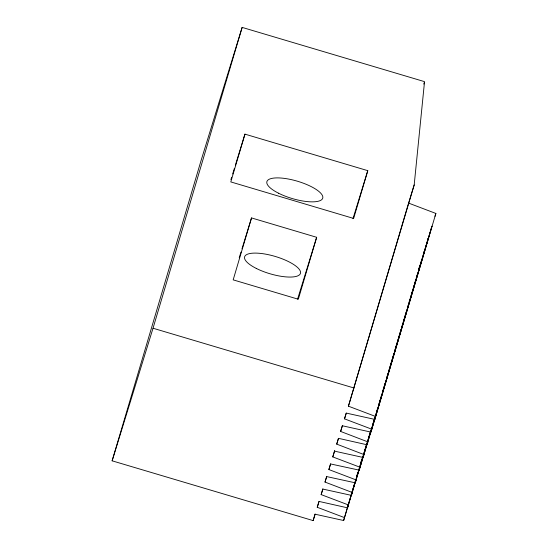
<?xml version="1.0" encoding="UTF-8"?>
<svg xmlns="http://www.w3.org/2000/svg" width="548" height="548" viewBox="0 0 548 548"><rect width="100%" height="100%" fill="white"/><g stroke="black" fill="none" stroke-linecap="round" stroke-linejoin="round"><path stroke-width="0.82" d="M344.528 517.634L317.237 507.29L319.046 501.427L347.548 507.838L348.439 504.955L321.149 494.604L322.861 489.069L351.398 495.365L352.282 492.481L325.012 482.082L326.711 476.589L355.268 482.815L356.152 479.938L328.875 469.554L330.608 463.95L359.18 470.136L360.063 467.252L332.78 456.909L334.561 451.141L363.091 457.457L363.982 454.573L336.725 444.133L338.513 438.332L367.002 444.771L367.893 441.887L340.637 431.447L342.384 425.775L370.914 432.091L371.804 429.207L344.514 418.857L346.295 413.096L374.825 419.405L375.716 416.521L348.432 406.178L414.185 184.929L424.536 81.645L242.141 27.4L201.239 159.989L112.128 460.82L313.134 520.6L315.107 514.209L343.637 520.518L354.974 482.356M112.128 460.82L153.029 328.231L242.141 27.4M244.949 134.137L230.797 181.915L353.631 218.447L367.783 170.668L244.949 134.137L235.421 165.03M251.518 217.926L233.174 279.864L298.311 299.235L316.662 237.298L251.518 217.926L241.983 248.833M313.134 520.6L315.073 514.051M317.237 507.29L318.943 501.55M321.149 494.604L322.854 488.864M325.012 482.082L326.718 476.335M328.875 469.554L330.581 463.814M332.78 456.909L334.725 450.34M336.725 444.133L338.424 438.386M340.637 431.447L342.336 425.707M344.514 418.857L346.213 413.13M348.432 406.178L408.342 203.918M343.637 520.518L353.357 487.699M353.844 486.062L355.542 480.322M356.515 477.041L357.734 472.938M356.433 477.438L357.166 474.972M360.81 462.67L361.536 460.21M347.548 507.838L360.433 464.348M360.837 463.101L362.132 458.601M351.398 495.365L363.221 455.552M363.55 454.333L366.468 444.49M355.268 482.815L367.578 441.366M368.064 439.729L370.338 431.94M359.18 470.136L370.845 430.749M360.063 467.252L367.598 441.818M368.085 440.174L371.976 427.043M372.462 425.406L374.168 419.658M418.891 268.671L419.617 266.212M363.091 457.457L376.38 412.719M376.702 411.5L377.435 409.041M378.408 405.76L380.75 397.951M381.079 396.731L381.805 394.265M382.778 390.984L385.128 383.182M386.587 378.257L387.888 373.757M388.285 372.51L389.505 368.407M389.991 366.77L392.258 358.981M392.663 357.741L393.882 353.638M394.368 352.001L396.636 344.213M397.04 342.973L398.252 338.87M398.739 337.226L401.013 329.444M401.417 328.204L402.629 324.101M403.116 322.457L404.328 318.354M404.657 317.134L405.383 314.668M405.787 313.429L406.52 310.969M407.493 307.688L408.705 303.585M409.034 302.366L409.76 299.9M410.164 298.66L413.082 288.81M413.404 287.59L414.137 285.131M414.541 283.891L415.836 279.384M416.24 278.144L417.46 274.041M418.912 269.116L420.213 264.616M420.617 263.376L421.83 259.273M423.289 254.347L424.022 251.888M367.002 444.771L428.173 238.38L427.282 241.264M370.914 432.091L431.961 226.125L371.804 429.207M374.825 419.405L435.872 213.446L408.582 203.096L414.185 184.929M230.907 179.662L231.66 177.223M232.66 173.976L234.421 168.284M239.223 257.786L240.983 252.087M297.591 299.119L316.662 237.298M352.987 218.631L367.783 170.668M423.782 84.084L424.282 82.453M423.371 253.95L424.042 251.785M434.982 216.323L435.872 213.446M153.029 328.231L354.035 388.011M278.542 193.211A29.126 9.049 16.5 0 0 322.724 198.177A29.126 9.049 16.5 0 0 283.158 178.237A29.126 9.049 16.5 0 0 278.542 193.211M256.265 268.417A29.126 9.049 16.5 0 0 300.448 273.384A29.126 9.049 16.5 0 0 260.882 253.443A29.126 9.049 16.5 0 0 256.265 268.417"/></g></svg>
